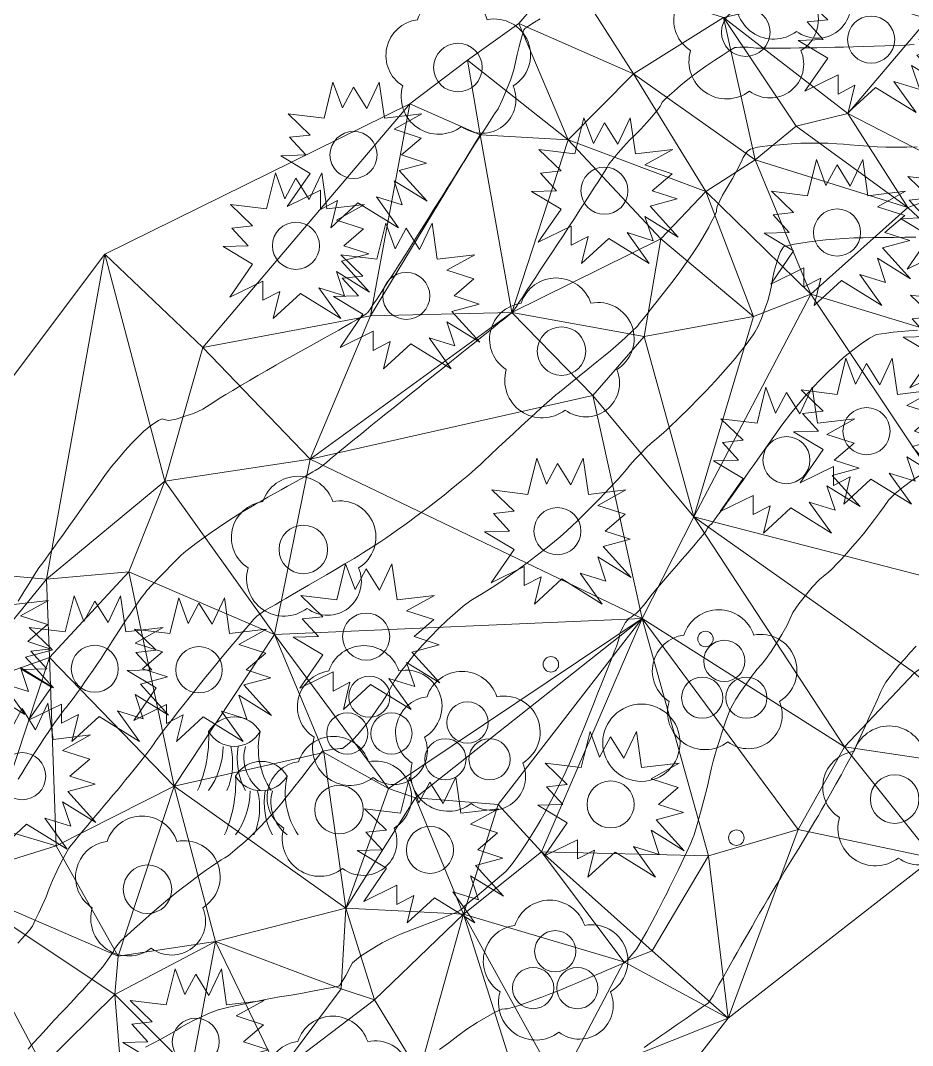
# Model space of a CAD drawing. Header units: metres. Extents: x 33479199 to 33479599, y 5709119 to 5709389.
# Drawn here: x 33479464.53 to 33479500.88, y 5709200.44 to 5709242.21 of the extents above; entities that cross this region are included whole.
import ezdxf

# ---------------------------------------------------------------- set-up
doc = ezdxf.new("R2010")
doc.units = ezdxf.units.M
doc.linetypes.add('58', pattern=[4.5, 3, -1.5])
doc.linetypes.add('59', pattern=[0])
doc.layers.get('0').update_dxf_attribs({"color": 1, "linetype": 'CONTINUOUS'})
for name, color, linetype, lineweight in [('HTW_LINIEN_HOEHENLINIEN', 171, 'CONTINUOUS', 18), ('HTW_PUNKTE_VEGETATION', 7, 'CONTINUOUS', 18), ('Wald', 255, 'CONTINUOUS', 0)]:
    doc.layers.add(name, color=color, linetype=linetype, lineweight=lineweight)
doc.layers.get('0').off()

# ---------------------------------------------------------------- blocks, each defined once
blk = doc.blocks.new('Laubbaum')
at = {"color": 0, "lineweight": -2}
blk.add_circle((0, 0), 0.165, dxfattribs=at)
for centre, radius, start, end in [((-0.0375, 0.246938), 0.25, 18.1948723, 161.8051277), ((-0.243912, 0.08198), 0.245, 97.2899464, 237.6524382), ((0.248581, 0.084865), 0.245, 301.0640108, 101.4370002), ((-0.130685, -0.198041), 0.255, 163.3552369, 307.6277171), ((0.164141, -0.216861), 0.23, 232.773955, 23.5404981)]:
    blk.add_arc(centre, radius, start, end, dxfattribs=at)
blk = doc.blocks.new('Nadelbaum')
at = {"color": 0, "lineweight": -2}
for p, q in [((-0.14, 0.495), (-0.2, 0.25)), ((-0.075, 0.32), (-0.14, 0.495)), ((0.175, 0.495), (0.09, 0.315)), ((0.21, 0.25), (0.175, 0.495)), ((0, 0.46), (-0.075, 0.32)), ((0.09, 0.315), (0, 0.46)), ((-0.2, 0.25), (-0.445, 0.28)), ((-0.445, 0.28), (-0.295, 0.135)), ((0.465, 0.28), (0.21, 0.25)), ((0.275, 0.175), (0.465, 0.28)), ((0.46, 0.115), (0.275, 0.175)), ((-0.295, 0.135), (-0.435, 0.12)), ((-0.435, 0.12), (-0.325, 0)), ((0.325, 0), (0.46, 0.115)), ((-0.325, 0), (-0.495, -0.005)), ((0.495, -0.055), (0.325, 0)), ((-0.495, -0.005), (-0.295, -0.125)), ((0.31, -0.105), (0.495, -0.055)), ((-0.295, -0.125), (-0.45, -0.35)), ((0.5, -0.315), (0.31, -0.105)), ((0.33, -0.34), (0.275, -0.175)), ((0.275, -0.175), (0.5, -0.315)), ((-0.45, -0.35), (-0.225, -0.24)), ((-0.225, -0.24), (-0.225, -0.37)), ((-0.225, -0.37), (-0.11, -0.31)), ((-0.11, -0.31), (-0.155, -0.495)), ((-0.155, -0.495), (0.03, -0.325)), ((0.03, -0.325), (0.305, -0.495)), ((0.305, -0.495), (0.155, -0.285)), ((0.155, -0.285), (0.33, -0.34))]:
    blk.add_line(p, q, dxfattribs=at)
blk.add_circle((0, 0), 0.16, dxfattribs=at)
blk = doc.blocks.new('Baumstumpf')
at = {"color": 0, "lineweight": -2}
for centre, radius, start, end in [((0, 0.09375), 0.40625, 30.5102374, 149.4897626), ((-2.158333, 0.225), 1.809888, 336.3857282, 2.3749613), ((0, 0.50625), 0.40625, 210.5102374, 329.4897626), ((1.358333, 0.075), 1.033131, 167.42106, 213.8182506), ((-1.225, 0.125), 1.07529, 324.4623196, 358.6677827), ((-0.975, -0.125), 0.951971, 336.8014067, 13.6713099), ((1, -0.05), 0.961769, 171.0273694, 207.8972751), ((0.7, -0.05), 0.570087, 164.7448671, 232.1250306)]:
    blk.add_arc(centre, radius, start, end, dxfattribs=at)
blk = doc.blocks.new('Laubbaum_mehrstaemmig')
at = {"color": 0, "lineweight": -2}
for centre in [(0, 0.15), (-0.15, -0.1), (0.15, -0.1)]:
    blk.add_circle(centre, 0.14, dxfattribs=at)
for centre, radius, start, end in [((-0.0375, 0.246938), 0.25, 18.1948723, 161.8051277), ((-0.243912, 0.08198), 0.245, 97.2899464, 237.6524382), ((0.248581, 0.084865), 0.245, 301.0640108, 101.4370002), ((-0.130685, -0.198041), 0.255, 163.3552369, 307.6277171), ((0.164141, -0.216861), 0.23, 232.773955, 23.5404981)]:
    blk.add_arc(centre, radius, start, end, dxfattribs=at)
blk = doc.blocks.new('Einzelgebuesch', base_point=(-0.05, -0.025))
at = {"color": 0, "lineweight": -2}
for centre, radius in [((0.24, 0.445), 0.035), ((-0.46, 0.33), 0.035), ((-0.05, -0.025), 0.175), ((0.38, -0.455), 0.035)]:
    blk.add_circle(centre, radius, dxfattribs=at)

msp = doc.modelspace()

# ---------------------------------------------------------------- linework, layer by layer
at = {"layer": 'HTW_LINIEN_HOEHENLINIEN', "color": 1, "linetype": '58', "lineweight": 18}
for points in [[(33479464.437109, 5709218.54806, 157), (33479464.666109, 5709218.93406, 157), (33479464.877109, 5709219.27406, 157), (33479465.087109, 5709219.61306, 157), (33479465.279109, 5709219.90706, 157), (33479465.383069, 5709220.042849, 157), (33479465.434109, 5709220.10906, 157), (33479465.546109, 5709220.26306, 157), (33479465.701109, 5709220.47806, 157), (33479465.856109, 5709220.69406, 157), (33479466.054109, 5709220.97106, 157), (33479466.276109, 5709221.28206, 157), (33479466.497109, 5709221.59306, 157), (33479466.742109, 5709221.93906, 157), (33479466.993109, 5709222.29406, 157), (33479467.244109, 5709222.64906, 157), (33479467.500109, 5709223.01306, 157), (33479467.743974, 5709223.360546, 157), (33479467.986109, 5709223.70706, 157), (33479468.251109, 5709224.04906, 157), (33479468.517109, 5709224.36506, 157), (33479468.784109, 5709224.68106, 157), (33479469.051109, 5709224.97106, 157), (33479469.299109, 5709225.21506, 157), (33479469.546109, 5709225.45906, 157), (33479469.774109, 5709225.65706, 157), (33479469.962109, 5709225.78806, 157), (33479470.149109, 5709225.91906, 157), (33479470.296109, 5709225.98306, 157), (33479470.38211, 5709225.960128, 157), (33479470.555109, 5709225.91506, 157), (33479470.875109, 5709225.96906, 157), (33479471.226109, 5709226.08306, 157), (33479471.576109, 5709226.19606, 157), (33479471.957109, 5709226.37006, 157), (33479472.25296, 5709226.566784, 157), (33479472.400109, 5709226.66406, 157), (33479472.626109, 5709226.80606, 157), (33479472.902109, 5709226.97406, 157), (33479473.179109, 5709227.14206, 157), (33479473.506109, 5709227.33606, 157), (33479473.854109, 5709227.54006, 157), (33479474.201109, 5709227.74406, 157), (33479474.569109, 5709227.95706, 157), (33479474.930109, 5709228.16206, 157), (33479475.290109, 5709228.36706, 157), (33479475.642109, 5709228.56506, 157), (33479475.957738, 5709228.738268, 157), (33479476.272109, 5709228.91106, 157), (33479476.593109, 5709229.09006, 157), (33479476.899109, 5709229.26206, 157), (33479477.205109, 5709229.43406, 157), (33479477.495109, 5709229.59906, 157), (33479477.749109, 5709229.74506, 157), (33479478.003109, 5709229.89106, 157), (33479478.220109, 5709230.01806, 157), (33479478.379109, 5709230.11406, 157), (33479478.537109, 5709230.21006, 157), (33479478.638109, 5709230.27406, 157), (33479478.660855, 5709230.295224, 157), (33479478.682109, 5709230.31606, 157), (33479478.774109, 5709230.44806, 157), (33479478.916109, 5709230.66206, 157), (33479479.059109, 5709230.87606, 157), (33479479.252109, 5709231.17206, 157), (33479479.477109, 5709231.52106, 157), (33479479.702109, 5709231.86906, 157), (33479479.958109, 5709232.27006, 157), (33479480.228109, 5709232.69506, 157), (33479480.497109, 5709233.11906, 157), (33479480.779109, 5709233.56706, 157), (33479481.056409, 5709234.010684, 157), (33479481.195109, 5709234.23206, 157), (33479481.338109, 5709234.46006, 157), (33479481.483109, 5709234.69106, 157), (33479481.628109, 5709234.92106, 157), (33479481.774109, 5709235.15406, 157), (33479481.919109, 5709235.38506, 157), (33479482.065109, 5709235.61606, 157), (33479482.210109, 5709235.84506, 157), (33479482.351109, 5709236.06806, 157), (33479482.492109, 5709236.29106, 157), (33479482.630109, 5709236.50806, 157), (33479482.761109, 5709236.71406, 157), (33479483.023109, 5709237.12606, 157), (33479483.260109, 5709237.49606, 157), (33479483.449109, 5709237.79006, 157), (33479483.638109, 5709238.08306, 157), (33479483.779109, 5709238.30006, 157), (33479483.851475, 5709238.406081, 157), (33479483.996109, 5709238.61906, 157), (33479484.175109, 5709238.98906, 157), (33479484.334109, 5709239.38406, 157), (33479484.493109, 5709239.77906, 157), (33479484.633109, 5709240.20006, 157), (33479484.701191, 5709240.514222, 157), (33479484.769109, 5709240.82906, 157), (33479484.848109, 5709241.15506, 157), (33479484.916109, 5709241.40806, 157), (33479484.984109, 5709241.66006, 157), (33479485.040109, 5709241.83906, 157), (33479485.063719, 5709241.861515, 157), (33479485.086109, 5709241.88406, 157), (33479485.251109, 5709241.99306, 157), (33479485.480109, 5709242.13906, 157), (33479485.709109, 5709242.28506, 157)], [(33479464.436937, 5709211.301935, 156), (33479464.577937, 5709211.530935, 156), (33479464.714725, 5709211.754681, 156), (33479464.849937, 5709211.975935, 156), (33479465.004937, 5709212.219935, 156), (33479465.164937, 5709212.466935, 156), (33479465.325937, 5709212.713935, 156), (33479465.491937, 5709212.963935, 156), (33479465.649937, 5709213.196935, 156), (33479465.807937, 5709213.429935, 156), (33479465.957937, 5709213.645935, 156), (33479466.086937, 5709213.824935, 156), (33479466.215937, 5709214.003935, 156), (33479466.323937, 5709214.146935, 156), (33479466.398289, 5709214.234893, 156), (33479466.471937, 5709214.321935, 156), (33479466.580937, 5709214.463935, 156), (33479466.710937, 5709214.640935, 156), (33479466.841937, 5709214.818935, 156), (33479466.993937, 5709215.031935, 156), (33479467.154937, 5709215.260935, 156), (33479467.315937, 5709215.489935, 156), (33479467.484937, 5709215.735935, 156), (33479467.647937, 5709215.978935, 156), (33479467.810937, 5709216.220935, 156), (33479467.968937, 5709216.459935, 156), (33479468.108948, 5709216.678023, 156), (33479468.248937, 5709216.895935, 156), (33479468.399937, 5709217.127935, 156), (33479468.550937, 5709217.355935, 156), (33479468.701937, 5709217.584935, 156), (33479468.852937, 5709217.810935, 156), (33479468.991937, 5709218.016935, 156), (33479469.268937, 5709218.426935, 156), (33479469.498937, 5709218.755935, 156), (33479469.590553, 5709218.867246, 156), (33479469.680937, 5709218.978935, 156), (33479469.896937, 5709219.213935, 156), (33479470.151937, 5709219.481935, 156), (33479470.406937, 5709219.749935, 156), (33479470.700937, 5709220.051935, 156), (33479470.950564, 5709220.298523, 156), (33479471.073937, 5709220.420935, 156), (33479471.264937, 5709220.581935, 156), (33479471.497937, 5709220.762935, 156), (33479471.730937, 5709220.943935, 156), (33479472.005937, 5709221.144935, 156), (33479472.298937, 5709221.349935, 156), (33479472.591937, 5709221.553935, 156), (33479472.901937, 5709221.761935, 156), (33479473.205937, 5709221.955935, 156), (33479473.508937, 5709222.148935, 156), (33479473.804937, 5709222.328935, 156), (33479474.070357, 5709222.477947, 156), (33479474.334937, 5709222.626935, 156), (33479474.610937, 5709222.782935, 156), (33479474.877937, 5709222.933935, 156), (33479475.145937, 5709223.084935, 156), (33479475.404937, 5709223.230935, 156), (33479475.635937, 5709223.361935, 156), (33479476.096937, 5709223.622935, 156), (33479476.446937, 5709223.821935, 156), (33479476.532284, 5709223.871846, 156), (33479476.700937, 5709223.970935, 156), (33479477.000937, 5709224.195935, 156), (33479477.132818, 5709224.321354, 156), (33479477.164937, 5709224.351935, 156), (33479477.309937, 5709224.472935, 156), (33479477.536937, 5709224.658935, 156), (33479477.763937, 5709224.844935, 156), (33479478.072937, 5709225.096935, 156), (33479478.433937, 5709225.389935, 156), (33479478.613937, 5709225.535935, 156), (33479478.806937, 5709225.692935, 156), (33479479.009937, 5709225.856935, 156), (33479479.212937, 5709226.020935, 156), (33479479.424937, 5709226.191935, 156), (33479479.642937, 5709226.366935, 156), (33479479.860937, 5709226.541935, 156), (33479480.083937, 5709226.720935, 156), (33479480.307937, 5709226.901935, 156), (33479480.531937, 5709227.081935, 156), (33479480.757937, 5709227.262935, 156), (33479480.982004, 5709227.442071, 156), (33479481.205937, 5709227.621935, 156), (33479481.430937, 5709227.801935, 156), (33479481.651937, 5709227.978935, 156), (33479481.872937, 5709228.154935, 156), (33479482.089937, 5709228.328935, 156), (33479482.299937, 5709228.496935, 156), (33479482.509937, 5709228.664935, 156), (33479482.712937, 5709228.827935, 156), (33479482.905937, 5709228.981935, 156), (33479483.098937, 5709229.136935, 156), (33479483.281937, 5709229.283935, 156), (33479483.450937, 5709229.418935, 156), (33479483.787937, 5709229.688935, 156), (33479484.068937, 5709229.913935, 156), (33479484.265937, 5709230.071935, 156), (33479484.462937, 5709230.229935, 156), (33479484.575937, 5709230.319935, 156), (33479484.576727, 5709230.321918, 156), (33479484.576937, 5709230.321935, 156), (33479484.634937, 5709230.409935, 156), (33479484.735937, 5709230.561935, 156), (33479484.836937, 5709230.714935, 156), (33479484.980937, 5709230.931935, 156), (33479485.152937, 5709231.191935, 156), (33479485.324937, 5709231.451935, 156), (33479485.525937, 5709231.754935, 156), (33479485.740937, 5709232.079935, 156), (33479485.954937, 5709232.403935, 156), (33479486.182937, 5709232.749935, 156), (33479486.411136, 5709233.095778, 156), (33479486.638937, 5709233.440935, 156), (33479486.873937, 5709233.798935, 156), (33479487.099937, 5709234.144935, 156), (33479487.326937, 5709234.490935, 156), (33479487.543937, 5709234.824935, 156), (33479487.735937, 5709235.121935, 156), (33479487.927937, 5709235.418935, 156), (33479488.094937, 5709235.678935, 156), (33479488.219937, 5709235.876935, 156), (33479488.344937, 5709236.073935, 156), (33479488.428937, 5709236.209935, 156), (33479488.456288, 5709236.260756, 156), (33479488.510937, 5709236.359935, 156), (33479488.678937, 5709236.572935, 156), (33479488.889937, 5709236.816935, 156), (33479489.099937, 5709237.059935, 156), (33479489.353937, 5709237.334935, 156), (33479489.581264, 5709237.559684, 156), (33479489.807937, 5709237.783935, 156), (33479490.053937, 5709238.050935, 156), (33479490.252937, 5709238.282935, 156), (33479490.451937, 5709238.514935, 156), (33479490.603937, 5709238.710935, 156), (33479490.642846, 5709238.795923, 156), (33479490.680937, 5709238.879935, 156), (33479490.885937, 5709239.086935, 156), (33479491.163937, 5709239.333935, 156), (33479491.441937, 5709239.579935, 156), (33479491.792937, 5709239.865935, 156), (33479492.124738, 5709240.110778, 156), (33479492.455937, 5709240.354935, 156), (33479492.820937, 5709240.602935, 156), (33479493.118937, 5709240.791935, 156), (33479493.415937, 5709240.980935, 156), (33479493.645937, 5709241.110935, 156), (33479493.711364, 5709241.118029, 156), (33479493.840937, 5709241.132935, 156), (33479494.186937, 5709241.122935, 156), (33479494.404775, 5709241.099779, 156), (33479494.512937, 5709241.086935, 156), (33479494.981937, 5709241.083935, 156), (33479495.602937, 5709241.088935, 156), (33479495.912937, 5709241.090935, 156), (33479496.261937, 5709241.093935, 156), (33479496.622937, 5709241.098935, 156), (33479496.983937, 5709241.104935, 156), (33479497.356937, 5709241.112935, 156), (33479497.717465, 5709241.122195, 156), (33479498.076937, 5709241.130935, 156), (33479498.482937, 5709241.141935, 156), (33479498.900937, 5709241.154935, 156), (33479499.319937, 5709241.168935, 156), (33479499.750937, 5709241.183935, 156), (33479500.159937, 5709241.198935, 156), (33479500.568937, 5709241.213935, 156), (33479500.955937, 5709241.228935, 156)], [(33479464.834561, 5709200.290101, 154), (33479465.033561, 5709200.521101, 154), (33479465.300561, 5709200.818101, 154), (33479465.567561, 5709201.115101, 154), (33479465.902561, 5709201.477101, 154), (33479466.217847, 5709201.806746, 154), (33479466.374561, 5709201.971101, 154), (33479466.544561, 5709202.152101, 154), (33479466.713561, 5709202.335101, 154), (33479466.883561, 5709202.519101, 154), (33479467.053561, 5709202.705101, 154), (33479467.209561, 5709202.879101, 154), (33479467.520561, 5709203.226101, 154), (33479467.777561, 5709203.523101, 154), (33479467.877417, 5709203.657024, 154), (33479468.076561, 5709203.923101, 154), (33479468.294561, 5709204.234101, 154), (33479468.313239, 5709204.279755, 154), (33479468.330561, 5709204.324101, 154), (33479468.456561, 5709204.504101, 154), (33479468.563629, 5709204.638179, 154), (33479468.617561, 5709204.705101, 154), (33479468.856561, 5709204.930101, 154), (33479469.174561, 5709205.217101, 154), (33479469.492561, 5709205.504101, 154), (33479469.889561, 5709205.853101, 154), (33479470.259763, 5709206.169813, 154), (33479470.444561, 5709206.327101, 154), (33479470.664561, 5709206.505101, 154), (33479470.898561, 5709206.689101, 154), (33479471.133561, 5709206.874101, 154), (33479471.382561, 5709207.065101, 154), (33479471.625561, 5709207.246101, 154), (33479471.868561, 5709207.427101, 154), (33479472.105561, 5709207.598101, 154), (33479472.316561, 5709207.745101, 154), (33479472.526561, 5709207.891101, 154), (33479472.711561, 5709208.013101, 154), (33479472.850284, 5709208.096193, 154), (33479472.987561, 5709208.179101, 154), (33479473.169561, 5709208.318101, 154), (33479473.376561, 5709208.494101, 154), (33479473.583561, 5709208.670101, 154), (33479473.814561, 5709208.884101, 154), (33479474.050561, 5709209.115101, 154), (33479474.285561, 5709209.346101, 154), (33479474.525561, 5709209.594101, 154), (33479474.750561, 5709209.841101, 154), (33479474.975561, 5709210.088101, 154), (33479475.184561, 5709210.333101, 154), (33479475.360352, 5709210.558387, 154), (33479475.534561, 5709210.783101, 154), (33479475.711561, 5709211.009101, 154), (33479475.878561, 5709211.223101, 154), (33479476.045561, 5709211.437101, 154), (33479476.203561, 5709211.639101, 154), (33479476.339561, 5709211.813101, 154), (33479476.611561, 5709212.161101, 154), (33479476.799561, 5709212.399101, 154), (33479476.811857, 5709212.412742, 154), (33479476.836561, 5709212.440101, 154), (33479477.211561, 5709212.504101, 154), (33479477.561573, 5709212.542617, 154), (33479477.648561, 5709212.551101, 154), (33479477.778561, 5709212.636101, 154), (33479477.934561, 5709212.777101, 154), (33479478.091561, 5709212.919101, 154), (33479478.274561, 5709213.117101, 154), (33479478.468561, 5709213.351101, 154), (33479478.661561, 5709213.585101, 154), (33479478.865561, 5709213.856101, 154), (33479479.063561, 5709214.144101, 154), (33479479.261561, 5709214.431101, 154), (33479479.453561, 5709214.736101, 154), (33479479.623626, 5709215.038805, 154), (33479479.793561, 5709215.341101, 154), (33479480.031561, 5709215.683101, 154), (33479480.309561, 5709216.037101, 154), (33479480.588561, 5709216.391101, 154), (33479480.907561, 5709216.756101, 154), (33479481.239561, 5709217.103101, 154), (33479481.570561, 5709217.450101, 154), (33479481.914561, 5709217.779101, 154), (33479482.243561, 5709218.062101, 154), (33479482.572561, 5709218.344101, 154), (33479482.886561, 5709218.579101, 154), (33479483.157999, 5709218.738877, 154), (33479483.428561, 5709218.898101, 154), (33479483.752561, 5709219.108101, 154), (33479484.098561, 5709219.345101, 154), (33479484.445561, 5709219.583101, 154), (33479484.814561, 5709219.848101, 154), (33479485.175561, 5709220.118101, 154), (33479485.536561, 5709220.388101, 154), (33479485.889561, 5709220.663101, 154), (33479486.204561, 5709220.921101, 154), (33479486.518561, 5709221.178101, 154), (33479486.795561, 5709221.417101, 154), (33479487.005166, 5709221.617653, 154), (33479487.213561, 5709221.817101, 154), (33479487.440561, 5709222.039101, 154), (33479487.666561, 5709222.265101, 154), (33479487.893561, 5709222.491101, 154), (33479488.119561, 5709222.722101, 154), (33479488.328561, 5709222.938101, 154), (33479488.536561, 5709223.154101, 154), (33479488.727561, 5709223.356101, 154), (33479488.883561, 5709223.526101, 154), (33479489.038561, 5709223.696101, 154), (33479489.159561, 5709223.834101, 154), (33479489.22762, 5709223.922904, 154), (33479489.364561, 5709224.099101, 154), (33479489.576561, 5709224.335101, 154), (33479489.792561, 5709224.557101, 154), (33479490.008561, 5709224.779101, 154), (33479490.228561, 5709224.986101, 154), (33479490.379583, 5709225.105309, 154), (33479490.454561, 5709225.164101, 154), (33479490.576561, 5709225.272101, 154), (33479490.728561, 5709225.412101, 154), (33479490.880561, 5709225.552101, 154), (33479491.063561, 5709225.725101, 154), (33479491.259561, 5709225.914101, 154), (33479491.455561, 5709226.103101, 154), (33479491.665561, 5709226.309101, 154), (33479491.873561, 5709226.516101, 154), (33479492.080561, 5709226.722101, 154), (33479492.284561, 5709226.929101, 154), (33479492.470809, 5709227.121151, 154), (33479492.656561, 5709227.313101, 154), (33479492.857561, 5709227.532101, 154), (33479493.058561, 5709227.759101, 154), (33479493.260561, 5709227.986101, 154), (33479493.462561, 5709228.221101, 154), (33479493.649561, 5709228.446101, 154), (33479493.835561, 5709228.670101, 154), (33479494.006561, 5709228.884101, 154), (33479494.146561, 5709229.068101, 154), (33479494.285561, 5709229.252101, 154), (33479494.394561, 5709229.406101, 154), (33479494.456729, 5709229.512947, 154), (33479494.581561, 5709229.726101, 154), (33479494.728561, 5709230.071101, 154), (33479494.854561, 5709230.428101, 154), (33479494.980561, 5709230.784101, 154), (33479495.086561, 5709231.153101, 154), (33479495.130307, 5709231.415541, 154), (33479495.173561, 5709231.678101, 154), (33479495.248561, 5709231.993101, 154), (33479495.328561, 5709232.268101, 154), (33479495.408561, 5709232.543101, 154), (33479495.493561, 5709232.778101, 154), (33479495.55669, 5709232.882545, 154), (33479495.619561, 5709232.987101, 154), (33479496.066561, 5709233.099101, 154), (33479496.689561, 5709233.188101, 154), (33479497.000561, 5709233.232101, 154), (33479497.355561, 5709233.271101, 154), (33479497.728561, 5709233.300101, 154), (33479498.101561, 5709233.330101, 154), (33479498.492561, 5709233.350101, 154), (33479498.876763, 5709233.357672, 154), (33479499.259561, 5709233.364101, 154), (33479499.689561, 5709233.371101, 154), (33479500.130561, 5709233.376101, 154), (33479500.572561, 5709233.382101, 154), (33479501.024561, 5709233.387101, 154)], [(33479469.618547, 5709200.373284, 153), (33479469.931547, 5709200.533284, 153), (33479470.244547, 5709200.703284, 153), (33479470.556547, 5709200.873284, 153), (33479470.868547, 5709201.053284, 153), (33479471.077788, 5709201.186658, 153), (33479471.286547, 5709201.319284, 153), (33479471.606547, 5709201.482284, 153), (33479471.929547, 5709201.626284, 153), (33479472.251547, 5709201.769284, 153), (33479472.577547, 5709201.893284, 153), (33479472.799858, 5709201.950914, 153), (33479473.021547, 5709202.008284, 153), (33479473.476547, 5709202.106284, 153), (33479473.993547, 5709202.210284, 153), (33479474.509547, 5709202.313284, 153), (33479475.086547, 5709202.421284, 153), (33479475.553544, 5709202.500641, 153), (33479476.019547, 5709202.580284, 153), (33479476.498547, 5709202.668284, 153), (33479476.866547, 5709202.740284, 153), (33479477.233547, 5709202.811284, 153), (33479477.489547, 5709202.866284, 153), (33479477.513477, 5709202.881893, 153), (33479477.559547, 5709202.912284, 153), (33479477.784547, 5709203.293284, 153), (33479477.963672, 5709203.642878, 153), (33479478.052547, 5709203.817284, 153), (33479478.384547, 5709204.084284, 153), (33479478.815547, 5709204.353284, 153), (33479479.030547, 5709204.487284, 153), (33479479.270547, 5709204.622284, 153), (33479479.517547, 5709204.747284, 153), (33479479.764547, 5709204.872284, 153), (33479480.018547, 5709204.986284, 153), (33479480.261878, 5709205.078735, 153), (33479480.746547, 5709205.263284, 153), (33479481.250547, 5709205.458284, 153), (33479481.643547, 5709205.612284, 153), (33479482.035547, 5709205.766284, 153), (33479482.315547, 5709205.879284, 153), (33479482.352702, 5709205.900491, 153), (33479482.427547, 5709205.942284, 153), (33479482.552547, 5709206.037284, 153), (33479482.604485, 5709206.091685, 153), (33479482.629547, 5709206.118284, 153), (33479482.833547, 5709206.293284, 153), (33479483.119547, 5709206.536284, 153), (33479483.405547, 5709206.778284, 153), (33479483.773547, 5709207.088284, 153), (33479484.128995, 5709207.385919, 153), (33479484.306547, 5709207.533284, 153), (33479484.532547, 5709207.802284, 153), (33479484.784547, 5709208.152284, 153), (33479484.910547, 5709208.327284, 153), (33479485.043547, 5709208.523284, 153), (33479485.179547, 5709208.734284, 153), (33479485.314547, 5709208.945284, 153), (33479485.453547, 5709209.171284, 153), (33479485.593547, 5709209.407284, 153), (33479485.733547, 5709209.644284, 153), (33479485.873547, 5709209.891284, 153), (33479486.011547, 5709210.143284, 153), (33479486.148547, 5709210.395284, 153), (33479486.283547, 5709210.653284, 153), (33479486.412547, 5709210.911284, 153), (33479486.542547, 5709211.169284, 153), (33479486.666547, 5709211.428284, 153), (33479486.782547, 5709211.682284, 153), (33479486.899547, 5709211.937284, 153), (33479487.008547, 5709212.188284, 153), (33479487.106524, 5709212.429434, 153), (33479487.299547, 5709212.911284, 153), (33479487.498547, 5709213.406284, 153), (33479487.689547, 5709213.881284, 153), (33479487.880547, 5709214.356284, 153), (33479488.062547, 5709214.811284, 153), (33479488.223547, 5709215.213284, 153), (33479488.383547, 5709215.614284, 153), (33479488.522547, 5709215.962284, 153), (33479488.625547, 5709216.222284, 153), (33479488.728547, 5709216.482284, 153), (33479488.795547, 5709216.655284, 153), (33479488.81489, 5709216.707884, 153), (33479488.891547, 5709216.918284, 153), (33479488.955547, 5709217.149284, 153), (33479488.944157, 5709217.168463, 153), (33479488.931547, 5709217.187284, 153), (33479489.005547, 5709217.358284, 153), (33479489.091572, 5709217.51164, 153), (33479489.176547, 5709217.663284, 153), (33479489.336547, 5709217.859284, 153), (33479489.411424, 5709217.90381, 153), (33479489.485547, 5709217.947284, 153), (33479489.616547, 5709218.045284, 153), (33479489.674163, 5709218.100414, 153), (33479489.730547, 5709218.154284, 153), (33479489.981547, 5709218.458284, 153), (33479490.175166, 5709218.707858, 153), (33479490.271547, 5709218.832284, 153), (33479490.484547, 5709219.088284, 153), (33479490.731547, 5709219.379284, 153), (33479490.978547, 5709219.669284, 153), (33479491.259547, 5709219.994284, 153), (33479491.491902, 5709220.257039, 153), (33479491.724547, 5709220.519284, 153), (33479491.964547, 5709220.800284, 153), (33479492.150547, 5709221.023284, 153), (33479492.336547, 5709221.246284, 153), (33479492.468547, 5709221.412284, 153), (33479492.484351, 5709221.447169, 153), (33479492.514547, 5709221.516284, 153), (33479492.608547, 5709221.634284, 153), (33479492.672031, 5709221.682368, 153), (33479492.687547, 5709221.694284, 153), (33479492.784547, 5709221.822284, 153), (33479492.940547, 5709222.036284, 153), (33479493.097547, 5709222.250284, 153), (33479493.314547, 5709222.551284, 153), (33479493.569547, 5709222.908284, 153), (33479493.696547, 5709223.086284, 153), (33479493.833547, 5709223.279284, 153), (33479493.977547, 5709223.482284, 153), (33479494.121547, 5709223.685284, 153), (33479494.272547, 5709223.899284, 153), (33479494.428547, 5709224.119284, 153), (33479494.583547, 5709224.339284, 153), (33479494.743547, 5709224.566284, 153), (33479494.904547, 5709224.796284, 153), (33479495.065547, 5709225.025284, 153), (33479495.228547, 5709225.257284, 153), (33479495.39056, 5709225.4899, 153), (33479495.552547, 5709225.721284, 153), (33479495.727547, 5709225.955284, 153), (33479495.911547, 5709226.187284, 153), (33479496.094547, 5709226.419284, 153), (33479496.286547, 5709226.648284, 153), (33479496.482547, 5709226.872284, 153), (33479496.678547, 5709227.096284, 153), (33479496.879547, 5709227.315284, 153), (33479497.081547, 5709227.524284, 153), (33479497.283547, 5709227.733284, 153), (33479497.485547, 5709227.932284, 153), (33479497.684547, 5709228.118284, 153), (33479497.882547, 5709228.303284, 153), (33479498.076547, 5709228.475284, 153), (33479498.262547, 5709228.629284, 153), (33479498.449547, 5709228.784284, 153), (33479498.628547, 5709228.921284, 153), (33479498.795547, 5709229.037284, 153), (33479499.128547, 5709229.268284, 153), (33479499.413547, 5709229.414284, 153), (33479499.617571, 5709229.444766, 153), (33479499.821547, 5709229.474284, 153), (33479500.097547, 5709229.506284, 153), (33479500.414547, 5709229.537284, 153), (33479500.731547, 5709229.568284, 153), (33479501.089547, 5709229.599284, 153)], [(33479481.603257, 5709200.27916, 152), (33479481.986257, 5709200.55916, 152), (33479482.351107, 5709200.832458, 152), (33479482.715257, 5709201.10516, 152), (33479483.136257, 5709201.37916, 152), (33479483.494257, 5709201.58616, 152), (33479483.852257, 5709201.79216, 152), (33479484.147257, 5709201.93116, 152), (33479484.260695, 5709201.934821, 152), (33479484.373257, 5709201.93716, 152), (33479484.759257, 5709202.05416, 152), (33479485.252257, 5709202.22816, 152), (33479485.498257, 5709202.31416, 152), (33479485.771257, 5709202.41516, 152), (33479486.051257, 5709202.52216, 152), (33479486.331257, 5709202.63016, 152), (33479486.618257, 5709202.74516, 152), (33479486.891005, 5709202.859377, 152), (33479487.162257, 5709202.97316, 152), (33479487.436257, 5709203.08816, 152), (33479487.693257, 5709203.19616, 152), (33479487.951257, 5709203.30516, 152), (33479488.193257, 5709203.40716, 152), (33479488.402257, 5709203.49616, 152), (33479488.818257, 5709203.67316, 152), (33479489.101257, 5709203.79416, 152), (33479489.112078, 5709203.801645, 152), (33479489.132257, 5709203.81616, 152), (33479489.178257, 5709203.84916, 152), (33479489.202942, 5709203.868643, 152), (33479489.226257, 5709203.88716, 152), (33479489.405257, 5709204.09416, 152), (33479489.559368, 5709204.282089, 152), (33479489.636257, 5709204.37516, 152), (33479489.824257, 5709204.69016, 152), (33479490.048257, 5709205.09216, 152), (33479490.271257, 5709205.49416, 152), (33479490.531257, 5709205.98316, 152), (33479490.752752, 5709206.424958, 152), (33479490.863257, 5709206.64516, 152), (33479490.982257, 5709206.88716, 152), (33479491.101257, 5709207.13116, 152), (33479491.220257, 5709207.37516, 152), (33479491.339257, 5709207.62116, 152), (33479491.448257, 5709207.85016, 152), (33479491.665257, 5709208.30716, 152), (33479491.844257, 5709208.69516, 152), (33479491.913244, 5709208.863764, 152), (33479491.981257, 5709209.03116, 152), (33479492.107257, 5709209.44616, 152), (33479492.243257, 5709209.94316, 152), (33479492.379257, 5709210.44016, 152), (33479492.526257, 5709211.01816, 152), (33479492.638959, 5709211.512376, 152), (33479492.694257, 5709211.75916, 152), (33479492.765257, 5709212.03316, 152), (33479492.844257, 5709212.31116, 152), (33479492.923257, 5709212.59016, 152), (33479493.010257, 5709212.87316, 152), (33479493.097257, 5709213.13916, 152), (33479493.270257, 5709213.67016, 152), (33479493.445257, 5709214.13116, 152), (33479493.563785, 5709214.344831, 152), (33479493.682257, 5709214.55816, 152), (33479493.886257, 5709214.86916, 152), (33479494.104257, 5709215.17516, 152), (33479494.321257, 5709215.48116, 152), (33479494.551257, 5709215.78116, 152), (33479494.723021, 5709215.974278, 152), (33479494.894257, 5709216.16816, 152), (33479495.125257, 5709216.49516, 152), (33479495.344257, 5709216.84116, 152), (33479495.562257, 5709217.18616, 152), (33479495.767257, 5709217.54916, 152), (33479495.886826, 5709217.817032, 152), (33479496.006257, 5709218.08416, 152), (33479496.246257, 5709218.44416, 152), (33479496.517257, 5709218.78316, 152), (33479496.787257, 5709219.12116, 152), (33479497.087257, 5709219.43916, 152), (33479497.328217, 5709219.62337, 152), (33479497.447257, 5709219.71516, 152), (33479497.612257, 5709219.87116, 152), (33479497.803257, 5709220.07016, 152), (33479497.995257, 5709220.26916, 152), (33479498.213257, 5709220.51016, 152), (33479498.438257, 5709220.77216, 152), (33479498.663257, 5709221.03316, 152), (33479498.895257, 5709221.31516, 152), (33479499.115257, 5709221.59616, 152), (33479499.335257, 5709221.87616, 152), (33479499.544257, 5709222.15516, 152), (33479499.723448, 5709222.411393, 152), (33479499.902257, 5709222.66716, 152), (33479500.179257, 5709222.93816, 152), (33479500.518257, 5709223.20416, 152), (33479500.858257, 5709223.47016, 152), (33479501.261257, 5709223.73116, 152)], [(33479489.951882, 5709200.361254, 151), (33479490.195882, 5709200.535254, 151), (33479490.439882, 5709200.709254, 151), (33479490.668882, 5709200.870254, 151), (33479490.863797, 5709201.003842, 151), (33479491.251882, 5709201.270254, 151), (33479491.652882, 5709201.546254, 151), (33479491.962882, 5709201.761254, 151), (33479492.271882, 5709201.975254, 151), (33479492.490882, 5709202.128254, 151), (33479492.515951, 5709202.147324, 151), (33479492.564882, 5709202.185254, 151), (33479492.752882, 5709202.482254, 151), (33479492.891297, 5709202.739906, 151), (33479492.924882, 5709202.803254, 151), (33479492.995882, 5709202.931254, 151), (33479493.092882, 5709203.103254, 151), (33479493.189882, 5709203.275254, 151), (33479493.311882, 5709203.491254, 151), (33479493.447882, 5709203.731254, 151), (33479493.583882, 5709203.970254, 151), (33479493.733882, 5709204.233254, 151), (33479493.886882, 5709204.500254, 151), (33479494.039882, 5709204.767254, 151), (33479494.194882, 5709205.038254, 151), (33479494.341323, 5709205.293265, 151), (33479494.487882, 5709205.548254, 151), (33479494.652882, 5709205.831254, 151), (33479494.821882, 5709206.119254, 151), (33479494.991882, 5709206.408254, 151), (33479495.166882, 5709206.702254, 151), (33479495.331882, 5709206.979254, 151), (33479495.496882, 5709207.256254, 151), (33479495.652882, 5709207.515254, 151), (33479495.785882, 5709207.733254, 151), (33479495.917882, 5709207.951254, 151), (33479496.026882, 5709208.128254, 151), (33479496.100479, 5709208.241764, 151), (33479496.246882, 5709208.469254, 151), (33479496.500882, 5709208.890254, 151), (33479496.771882, 5709209.352254, 151), (33479496.906882, 5709209.582254, 151), (33479497.046882, 5709209.822254, 151), (33479497.178882, 5709210.053254, 151), (33479497.311882, 5709210.285254, 151), (33479497.437882, 5709210.507254, 151), (33479497.546271, 5709210.701344, 151), (33479497.760882, 5709211.088254, 151), (33479497.984882, 5709211.494254, 151), (33479498.158882, 5709211.813254, 151), (33479498.331882, 5709212.132254, 151), (33479498.454882, 5709212.363254, 151), (33479498.471503, 5709212.401195, 151), (33479498.503882, 5709212.476254, 151), (33479498.654882, 5709212.805254, 151), (33479498.774218, 5709213.059747, 151), (33479498.833882, 5709213.186254, 151), (33479498.966882, 5709213.477254, 151), (33479499.121882, 5709213.818254, 151), (33479499.275882, 5709214.158254, 151), (33479499.451882, 5709214.549254, 151), (33479499.598096, 5709214.876256, 151), (33479499.670882, 5709215.039254, 151), (33479499.800882, 5709215.246254, 151), (33479499.967882, 5709215.475254, 151), (33479500.134882, 5709215.704254, 151), (33479500.339882, 5709215.955254, 151), (33479500.563882, 5709216.207254, 151), (33479500.787882, 5709216.459254, 151), (33479501.030882, 5709216.712254, 151)]]:
    msp.add_polyline3d(points, dxfattribs=at)
at = {"layer": 'HTW_LINIEN_HOEHENLINIEN', "color": 5, "linetype": '59', "lineweight": 18}
msp.add_polyline3d([(33479464.418132, 5709204.620518, 155), (33479464.589132, 5709204.810518, 155), (33479464.759132, 5709205.000518, 155), (33479464.900132, 5709205.163518, 155), (33479464.955412, 5709205.237296, 155), (33479465.010132, 5709205.309518, 155), (33479465.130132, 5709205.546518, 155), (33479465.270132, 5709205.846518, 155), (33479465.409132, 5709206.146518, 155), (33479465.568132, 5709206.509518, 155), (33479465.699517, 5709206.836946, 155), (33479465.830132, 5709207.163518, 155), (33479466.008132, 5709207.548518, 155), (33479466.176132, 5709207.881518, 155), (33479466.344132, 5709208.213518, 155), (33479466.502132, 5709208.492518, 155), (33479466.595123, 5709208.608513, 155), (33479466.687132, 5709208.723518, 155), (33479466.946132, 5709209.036518, 155), (33479467.265132, 5709209.418518, 155), (33479467.424132, 5709209.608518, 155), (33479467.598132, 5709209.816518, 155), (33479467.774132, 5709210.025518, 155), (33479467.951132, 5709210.235518, 155), (33479468.129132, 5709210.446518, 155), (33479468.295367, 5709210.643726, 155), (33479468.461132, 5709210.839518, 155), (33479468.638132, 5709211.052518, 155), (33479468.812132, 5709211.265518, 155), (33479468.987132, 5709211.479518, 155), (33479469.160132, 5709211.693518, 155), (33479469.317132, 5709211.891518, 155), (33479469.630132, 5709212.286518, 155), (33479469.882132, 5709212.616518, 155), (33479469.968827, 5709212.751063, 155), (33479470.011132, 5709212.817518, 155), (33479470.109132, 5709212.952518, 155), (33479470.246132, 5709213.133518, 155), (33479470.384132, 5709213.315518, 155), (33479470.560132, 5709213.544518, 155), (33479470.759132, 5709213.799518, 155), (33479470.957132, 5709214.053518, 155), (33479471.178132, 5709214.333518, 155), (33479471.404132, 5709214.617518, 155), (33479471.630132, 5709214.901518, 155), (33479471.862132, 5709215.189518, 155), (33479472.083211, 5709215.461309, 155), (33479472.304132, 5709215.732518, 155), (33479472.532132, 5709216.010518, 155), (33479472.750132, 5709216.276518, 155), (33479472.969132, 5709216.542518, 155), (33479473.179132, 5709216.796518, 155), (33479473.365132, 5709217.019518, 155), (33479473.550132, 5709217.242518, 155), (33479473.711132, 5709217.435518, 155), (33479473.832132, 5709217.578518, 155), (33479473.953132, 5709217.721518, 155), (33479474.034132, 5709217.814518, 155), (33479474.060374, 5709217.839801, 155), (33479474.163132, 5709217.941518, 155), (33479474.487132, 5709218.167518, 155), (33479474.707281, 5709218.291718, 155), (33479474.762132, 5709218.322518, 155), (33479474.910132, 5709218.407518, 155), (33479475.124132, 5709218.532518, 155), (33479475.338132, 5709218.657518, 155), (33479475.619132, 5709218.821518, 155), (33479475.940132, 5709219.009518, 155), (33479476.260132, 5709219.197518, 155), (33479476.620132, 5709219.408518, 155), (33479476.993132, 5709219.627518, 155), (33479477.366132, 5709219.846518, 155), (33479477.751132, 5709220.072518, 155), (33479478.124061, 5709220.291983, 155), (33479478.309132, 5709220.401518, 155), (33479478.513132, 5709220.528518, 155), (33479478.730132, 5709220.668518, 155), (33479478.947132, 5709220.807518, 155), (33479479.177132, 5709220.960518, 155), (33479479.414132, 5709221.122518, 155), (33479479.651132, 5709221.285518, 155), (33479479.896132, 5709221.457518, 155), (33479480.144132, 5709221.635518, 155), (33479480.392132, 5709221.813518, 155), (33479480.642132, 5709221.997518, 155), (33479480.890132, 5709222.183518, 155), (33479481.137132, 5709222.368518, 155), (33479481.382132, 5709222.555518, 155), (33479481.619132, 5709222.740518, 155), (33479481.856132, 5709222.925518, 155), (33479482.085132, 5709223.108518, 155), (33479482.302132, 5709223.285518, 155), (33479482.518132, 5709223.462518, 155), (33479482.721132, 5709223.633518, 155), (33479482.906132, 5709223.794518, 155), (33479483.091132, 5709223.954518, 155), (33479483.258132, 5709224.104518, 155), (33479483.401651, 5709224.242331, 155), (33479483.689132, 5709224.516518, 155), (33479484.000132, 5709224.809518, 155), (33479484.310132, 5709225.099518, 155), (33479484.620132, 5709225.389518, 155), (33479484.930132, 5709225.676518, 155), (33479485.215132, 5709225.938518, 155), (33479485.500132, 5709226.200518, 155), (33479485.760132, 5709226.436518, 155), (33479485.973132, 5709226.626518, 155), (33479486.185132, 5709226.815518, 155), (33479486.349132, 5709226.957518, 155), (33479486.441289, 5709227.031094, 155), (33479486.626132, 5709227.178518, 155), (33479486.950132, 5709227.439518, 155), (33479487.297132, 5709227.720518, 155), (33479487.644132, 5709228.000518, 155), (33479488.015132, 5709228.300518, 155), (33479488.293944, 5709228.527254, 155), (33479488.572132, 5709228.753518, 155), (33479488.895132, 5709229.035518, 155), (33479489.170132, 5709229.287518, 155), (33479489.445132, 5709229.539518, 155), (33479489.673132, 5709229.762518, 155), (33479489.761235, 5709229.873503, 155), (33479489.849132, 5709229.983518, 155), (33479490.039132, 5709230.222518, 155), (33479490.258132, 5709230.498518, 155), (33479490.477132, 5709230.774518, 155), (33479490.725132, 5709231.087518, 155), (33479490.928569, 5709231.344896, 155), (33479491.132132, 5709231.602518, 155), (33479491.405132, 5709231.975518, 155), (33479491.662132, 5709232.341518, 155), (33479491.919132, 5709232.707518, 155), (33479492.159132, 5709233.066518, 155), (33479492.298126, 5709233.297474, 155), (33479492.436132, 5709233.527518, 155), (33479492.581132, 5709233.793518, 155), (33479492.694132, 5709234.018518, 155), (33479492.807132, 5709234.242518, 155), (33479492.888132, 5709234.426518, 155), (33479492.899451, 5709234.496053, 155), (33479492.922132, 5709234.633518, 155), (33479493.138132, 5709235.091518, 155), (33479493.331482, 5709235.411791, 155), (33479493.428132, 5709235.571518, 155), (33479493.547132, 5709235.779518, 155), (33479493.652132, 5709235.971518, 155), (33479493.757132, 5709236.162518, 155), (33479493.849132, 5709236.338518, 155), (33479493.893002, 5709236.433959, 155), (33479493.980132, 5709236.624518, 155), (33479494.140132, 5709236.869518, 155), (33479494.212176, 5709236.922568, 155), (33479494.283132, 5709236.974518, 155), (33479494.562132, 5709237.051518, 155), (33479494.76865, 5709237.076212, 155), (33479494.974132, 5709237.099518, 155), (33479495.641132, 5709237.159518, 155), (33479496.101642, 5709237.196632, 155), (33479496.331132, 5709237.214518, 155), (33479496.692132, 5709237.220518, 155), (33479497.060132, 5709237.215518, 155), (33479497.428132, 5709237.209518, 155), (33479497.804132, 5709237.193518, 155), (33479498.066042, 5709237.168125, 155), (33479498.326132, 5709237.142518, 155), (33479498.702132, 5709237.115518, 155), (33479499.070132, 5709237.093518, 155), (33479499.438132, 5709237.070518, 155), (33479499.797132, 5709237.053518, 155), (33479500.026256, 5709237.049025, 155), (33479500.255132, 5709237.044518, 155), (33479500.652132, 5709237.050518, 155), (33479501.076132, 5709237.062518, 155)], dxfattribs=at)
at = {"layer": 'Wald'}
for points in [[(33479484.8379, 5709242.0897, 157.0442), (33479486.7708, 5709244.348, 157.1869), (33479489.5141, 5709240.0427, 156.3924)], [(33479486.7708, 5709244.348, 157.1869), (33479489.5141, 5709240.0427, 156.3924), (33479493.174, 5709242.3359, 156.3074)], [(33479493.174, 5709242.3359, 156.3074), (33479498.24576, 5709238.422824, 155.370875), (33479503.511867, 5709244.629099, 156.780414)], [(33479498.24576, 5709238.422824, 155.370875), (33479503.511867, 5709244.629099, 156.780414), (33479503.649729, 5709235.633779, 154.627647)], [(33479489.5141, 5709240.0427, 156.3924), (33479493.174, 5709242.3359, 156.3074), (33479494.4658, 5709236.5352, 154.8785)], [(33479493.174, 5709242.3359, 156.3074), (33479494.4658, 5709236.5352, 154.8785), (33479496.1407, 5709237.9134, 155.1629)], [(33479493.174, 5709242.3359, 156.3074), (33479496.1407, 5709237.9134, 155.1629), (33479498.24576, 5709238.422824, 155.370875)], [(33479482.741, 5709240.5913, 157.4304), (33479484.8379, 5709242.0897, 157.0442), (33479486.848, 5709237.345, 156.3838)], [(33479484.8379, 5709242.0897, 157.0442), (33479486.848, 5709237.345, 156.3838), (33479489.5141, 5709240.0427, 156.3924)], [(33479480.3916, 5709238.822, 157.6146), (33479482.741, 5709240.5913, 157.4304), (33479483.2672, 5709237.5562, 157.001)], [(33479482.741, 5709240.5913, 157.4304), (33479483.2672, 5709237.5562, 157.001), (33479486.848, 5709237.345, 156.3838)], [(33479486.848, 5709237.345, 156.3838), (33479489.5141, 5709240.0427, 156.3924), (33479492.4657, 5709235.2414, 155.2033)], [(33479489.5141, 5709240.0427, 156.3924), (33479492.4657, 5709235.2414, 155.2033), (33479494.4658, 5709236.5352, 154.8785)], [(33479467.9644, 5709232.6858, 157.8122), (33479471.9582, 5709228.8911, 157.4443), (33479480.3916, 5709238.822, 157.6146)], [(33479471.9582, 5709228.8911, 157.4443), (33479478.7873, 5709230.1827, 156.9792), (33479480.3916, 5709238.822, 157.6146)], [(33479478.7873, 5709230.1827, 156.9792), (33479480.3916, 5709238.822, 157.6146), (33479483.2672, 5709237.5562, 157.001)], [(33479496.1407, 5709237.9134, 155.1629), (33479498.24576, 5709238.422824, 155.370875), (33479500.6908, 5709234.5876, 154.3218)], [(33479498.24576, 5709238.422824, 155.370875), (33479500.6908, 5709234.5876, 154.3218), (33479503.649729, 5709235.633779, 154.627647)], [(33479494.4658, 5709236.5352, 154.8785), (33479496.1407, 5709237.9134, 155.1629), (33479500.6908, 5709234.5876, 154.3218)], [(33479478.7873, 5709230.1827, 156.9792), (33479483.2672, 5709237.5562, 157.001), (33479484.5529, 5709230.3157, 156.0034)], [(33479483.2672, 5709237.5562, 157.001), (33479484.5529, 5709230.3157, 156.0034), (33479486.848, 5709237.345, 156.3838)], [(33479484.5529, 5709230.3157, 156.0034), (33479486.848, 5709237.345, 156.3838), (33479490.6208, 5709233.316, 155.3422)], [(33479486.848, 5709237.345, 156.3838), (33479490.6208, 5709233.316, 155.3422), (33479492.4657, 5709235.2414, 155.2033)], [(33479492.4657, 5709235.2414, 155.2033), (33479494.4658, 5709236.5352, 154.8785), (33479496.7361, 5709231.0655, 153.3933)], [(33479494.4658, 5709236.5352, 154.8785), (33479496.7361, 5709231.0655, 153.3933), (33479500.6908, 5709234.5876, 154.3218)], [(33479500.6908, 5709234.5876, 154.3218), (33479503.649729, 5709235.633779, 154.627647), (33479508.2006, 5709227.5684, 152.3947)], [(33479490.6208, 5709233.316, 155.3422), (33479492.4657, 5709235.2414, 155.2033), (33479494.3996, 5709230.1472, 154.1896)], [(33479492.4657, 5709235.2414, 155.2033), (33479494.3996, 5709230.1472, 154.1896), (33479496.7361, 5709231.0655, 153.3933)], [(33479496.7361, 5709231.0655, 153.3933), (33479500.6908, 5709234.5876, 154.3218), (33479508.2006, 5709227.5684, 152.3947)], [(33479484.5529, 5709230.3157, 156.0034), (33479489.949, 5709229.334, 154.8882), (33479490.6208, 5709233.316, 155.3422)], [(33479489.949, 5709229.334, 154.8882), (33479490.6208, 5709233.316, 155.3422), (33479494.3996, 5709230.1472, 154.1896)], [(33479458.475, 5709220.067, 157.7936), (33479465.5929, 5709219.4488, 156.9239), (33479467.9644, 5709232.6858, 157.8122)], [(33479465.5929, 5709219.4488, 156.9239), (33479467.9644, 5709232.6858, 157.8122), (33479470.4044, 5709223.4377, 156.665)], [(33479467.9644, 5709232.6858, 157.8122), (33479470.4044, 5709223.4377, 156.665), (33479471.9582, 5709228.8911, 157.4443)], [(33479491.975, 5709221.9906, 153.1497), (33479494.3996, 5709230.1472, 154.1896), (33479496.7361, 5709231.0655, 153.3933)], [(33479491.975, 5709221.9906, 153.1497), (33479496.7361, 5709231.0655, 153.3933), (33479505.0711, 5709218.6119, 150.7658)], [(33479496.7361, 5709231.0655, 153.3933), (33479505.0711, 5709218.6119, 150.7658), (33479508.2006, 5709227.5684, 152.3947)], [(33479471.9582, 5709228.8911, 157.4443), (33479476.3279, 5709224.3315, 156.1284), (33479478.7873, 5709230.1827, 156.9792)], [(33479476.3279, 5709224.3315, 156.1284), (33479478.7873, 5709230.1827, 156.9792), (33479484.5529, 5709230.3157, 156.0034)], [(33479476.3279, 5709224.3315, 156.1284), (33479484.5529, 5709230.3157, 156.0034), (33479487.8595, 5709226.9252, 154.7404)], [(33479484.5529, 5709230.3157, 156.0034), (33479487.8595, 5709226.9252, 154.7404), (33479489.949, 5709229.334, 154.8882)], [(33479489.949, 5709229.334, 154.8882), (33479491.975, 5709221.9906, 153.1497), (33479494.3996, 5709230.1472, 154.1896)], [(33479487.8595, 5709226.9252, 154.7404), (33479489.949, 5709229.334, 154.8882), (33479491.975, 5709221.9906, 153.1497)], [(33479470.4044, 5709223.4377, 156.665), (33479471.9582, 5709228.8911, 157.4443), (33479476.3279, 5709224.3315, 156.1284)], [(33479476.3279, 5709224.3315, 156.1284), (33479487.8595, 5709226.9252, 154.7404), (33479489.8698, 5709217.8426, 152.9267)], [(33479487.8595, 5709226.9252, 154.7404), (33479489.8698, 5709217.8426, 152.9267), (33479491.975, 5709221.9906, 153.1497)], [(33479470.4044, 5709223.4377, 156.665), (33479474.8739, 5709217.1966, 154.7384), (33479476.3279, 5709224.3315, 156.1284)], [(33479474.8739, 5709217.1966, 154.7384), (33479476.3279, 5709224.3315, 156.1284), (33479489.8698, 5709217.8426, 152.9267)], [(33479465.5929, 5709219.4488, 156.9239), (33479468.9467, 5709219.747, 156.2583), (33479470.4044, 5709223.4377, 156.665)], [(33479468.9467, 5709219.747, 156.2583), (33479470.4044, 5709223.4377, 156.665), (33479474.8739, 5709217.1966, 154.7384)], [(33479489.8698, 5709217.8426, 152.9267), (33479491.975, 5709221.9906, 153.1497), (33479498.1151, 5709212.6152, 151.0935)], [(33479491.975, 5709221.9906, 153.1497), (33479498.1151, 5709212.6152, 151.0935), (33479500.9599, 5709215.6364, 150.7969)], [(33479491.975, 5709221.9906, 153.1497), (33479500.9599, 5709215.6364, 150.7969), (33479505.0711, 5709218.6119, 150.7658)], [(33479458.475, 5709220.067, 157.7936), (33479461.8533, 5709214.8901, 157.0632), (33479465.5929, 5709219.4488, 156.9239)], [(33479465.5929, 5709219.4488, 156.9239), (33479465.709, 5709216.2587, 156.4866), (33479468.9467, 5709219.747, 156.2583)], [(33479465.709, 5709216.2587, 156.4866), (33479468.9467, 5709219.747, 156.2583), (33479470.7948, 5709211.0071, 154.5559)], [(33479468.9467, 5709219.747, 156.2583), (33479470.7948, 5709211.0071, 154.5559), (33479474.8739, 5709217.1966, 154.7384)], [(33479461.8533, 5709214.8901, 157.0632), (33479465.5929, 5709219.4488, 156.9239), (33479465.709, 5709216.2587, 156.4866)], [(33479474.8739, 5709217.1966, 154.7384), (33479479.5212, 5709210.9149, 153.7254), (33479489.8698, 5709217.8426, 152.9267)], [(33479479.5212, 5709210.9149, 153.7254), (33479480.6255, 5709210.5369, 153.6783), (33479489.8698, 5709217.8426, 152.9267)], [(33479480.6255, 5709210.5369, 153.6783), (33479483.9933, 5709210.2703, 153.2832), (33479489.8698, 5709217.8426, 152.9267)], [(33479483.9933, 5709210.2703, 153.2832), (33479485.7661, 5709208.3395, 152.961), (33479489.8698, 5709217.8426, 152.9267)], [(33479485.7661, 5709208.3395, 152.961), (33479489.8698, 5709217.8426, 152.9267), (33479492.5695, 5709208.169, 151.8476)], [(33479489.8698, 5709217.8426, 152.9267), (33479492.5695, 5709208.169, 151.8476), (33479496.2255, 5709209.2502, 151.0975)], [(33479489.8698, 5709217.8426, 152.9267), (33479496.2255, 5709209.2502, 151.0975), (33479498.1151, 5709212.6152, 151.0935)], [(33479470.7948, 5709211.0071, 154.5559), (33479474.8739, 5709217.1966, 154.7384), (33479476.8951, 5709212.3881, 153.9876)], [(33479474.8739, 5709217.1966, 154.7384), (33479476.8951, 5709212.3881, 153.9876), (33479479.5212, 5709210.9149, 153.7254)], [(33479461.8533, 5709214.8901, 157.0632), (33479463.4141, 5709209.3432, 155.9511), (33479465.709, 5709216.2587, 156.4866)], [(33479463.4141, 5709209.3432, 155.9511), (33479465.709, 5709216.2587, 156.4866), (33479465.982, 5709208.5753, 155.1141)], [(33479465.709, 5709216.2587, 156.4866), (33479465.982, 5709208.5753, 155.1141), (33479470.7948, 5709211.0071, 154.5559)], [(33479498.1151, 5709212.6152, 151.0935), (33479500.9599, 5709215.6364, 150.7969), (33479505.2954, 5709211.5366, 149.5005)], [(33479496.2255, 5709209.2502, 151.0975), (33479498.1151, 5709212.6152, 151.0935), (33479501.7411, 5709208.0765, 149.9299)], [(33479498.1151, 5709212.6152, 151.0935), (33479501.7411, 5709208.0765, 149.9299), (33479505.2954, 5709211.5366, 149.5005)], [(33479470.7948, 5709211.0071, 154.5559), (33479476.8951, 5709212.3881, 153.9876), (33479477.7908, 5709206.0357, 153.3267)], [(33479476.8951, 5709212.3881, 153.9876), (33479477.7908, 5709206.0357, 153.3267), (33479479.5212, 5709210.9149, 153.7254)], [(33479465.982, 5709208.5753, 155.1141), (33479468.5077, 5709204.0895, 153.9256), (33479470.7948, 5709211.0071, 154.5559)], [(33479468.5077, 5709204.0895, 153.9256), (33479470.7948, 5709211.0071, 154.5559), (33479472.47, 5709204.6861, 153.5726)], [(33479470.7948, 5709211.0071, 154.5559), (33479472.47, 5709204.6861, 153.5726), (33479477.7908, 5709206.0357, 153.3267)], [(33479477.7908, 5709206.0357, 153.3267), (33479479.5212, 5709210.9149, 153.7254), (33479480.6255, 5709210.5369, 153.6783)], [(33479477.7908, 5709206.0357, 153.3267), (33479480.6255, 5709210.5369, 153.6783), (33479482.5797, 5709205.7975, 152.9721)], [(33479480.6255, 5709210.5369, 153.6783), (33479482.5797, 5709205.7975, 152.9721), (33479483.9933, 5709210.2703, 153.2832)], [(33479482.5797, 5709205.7975, 152.9721), (33479483.9933, 5709210.2703, 153.2832), (33479485.7661, 5709208.3395, 152.961)], [(33479461.4043, 5709207.1578, 156.2153), (33479463.4141, 5709209.3432, 155.9511), (33479465.982, 5709208.5753, 155.1141)], [(33479492.5695, 5709208.169, 151.8476), (33479493.375, 5709201.5531, 150.7064), (33479496.2255, 5709209.2502, 151.0975)], [(33479493.375, 5709201.5531, 150.7064), (33479496.2255, 5709209.2502, 151.0975), (33479501.7411, 5709208.0765, 149.9299)], [(33479461.4043, 5709207.1578, 156.2153), (33479465.982, 5709208.5753, 155.1141), (33479468.5077, 5709204.0895, 153.9256)], [(33479482.5797, 5709205.7975, 152.9721), (33479485.7661, 5709208.3395, 152.961), (33479489.1123, 5709203.8534, 152.0129)], [(33479485.7661, 5709208.3395, 152.961), (33479489.1123, 5709203.8534, 152.0129), (33479490.2701, 5709204.2959, 151.9056)], [(33479485.7661, 5709208.3395, 152.961), (33479490.2701, 5709204.2959, 151.9056), (33479492.5695, 5709208.169, 151.8476)], [(33479490.2701, 5709204.2959, 151.9056), (33479492.5695, 5709208.169, 151.8476), (33479493.375, 5709201.5531, 150.7064)], [(33479458.0518, 5709202.8068, 156.4045), (33479461.4043, 5709207.1578, 156.2153), (33479465.4226, 5709199.6162, 153.7102)], [(33479461.4043, 5709207.1578, 156.2153), (33479465.4226, 5709199.6162, 153.7102), (33479468.3753, 5709202.529, 153.6727)], [(33479461.4043, 5709207.1578, 156.2153), (33479468.3753, 5709202.529, 153.6727), (33479468.5077, 5709204.0895, 153.9256)], [(33479472.47, 5709204.6861, 153.5726), (33479477.5951, 5709202.7534, 152.9798), (33479477.7908, 5709206.0357, 153.3267)], [(33479477.5951, 5709202.7534, 152.9798), (33479477.7908, 5709206.0357, 153.3267), (33479478.9583, 5709202.3034, 152.6071)], [(33479477.7908, 5709206.0357, 153.3267), (33479478.9583, 5709202.3034, 152.6071), (33479482.5797, 5709205.7975, 152.9721)], [(33479478.9583, 5709202.3034, 152.6071), (33479480.7789, 5709199.3315, 151.9342), (33479482.5797, 5709205.7975, 152.9721)], [(33479480.7789, 5709199.3315, 151.9342), (33479482.5797, 5709205.7975, 152.9721), (33479484.8523, 5709198.6365, 151.1752)], [(33479482.5797, 5709205.7975, 152.9721), (33479484.8523, 5709198.6365, 151.1752), (33479486.4532, 5709198.802, 151.2064)], [(33479482.5797, 5709205.7975, 152.9721), (33479486.4532, 5709198.802, 151.2064), (33479489.1123, 5709203.8534, 152.0129)], [(33479468.3753, 5709202.529, 153.6727), (33479468.5077, 5709204.0895, 153.9256), (33479472.47, 5709204.6861, 153.5726)], [(33479468.3753, 5709202.529, 153.6727), (33479471.4796, 5709199.4109, 152.5543), (33479472.47, 5709204.6861, 153.5726)], [(33479471.4796, 5709199.4109, 152.5543), (33479472.47, 5709204.6861, 153.5726), (33479475.0624, 5709199.3504, 152.3525)], [(33479472.47, 5709204.6861, 153.5726), (33479475.0624, 5709199.3504, 152.3525), (33479477.5951, 5709202.7534, 152.9798)], [(33479489.1123, 5709203.8534, 152.0129), (33479490.2701, 5709204.2959, 151.9056), (33479493.375, 5709201.5531, 150.7064)], [(33479486.4532, 5709198.802, 151.2064), (33479489.1123, 5709203.8534, 152.0129), (33479493.375, 5709201.5531, 150.7064)], [(33479458.0518, 5709202.8068, 156.4045), (33479462.0823, 5709197.5618, 154.115), (33479465.4226, 5709199.6162, 153.7102)], [(33479475.0624, 5709199.3504, 152.3525), (33479477.5951, 5709202.7534, 152.9798), (33479478.9583, 5709202.3034, 152.6071)], [(33479465.4226, 5709199.6162, 153.7102), (33479468.3753, 5709202.529, 153.6727), (33479468.8266, 5709196.7468, 152.1889)], [(33479468.3753, 5709202.529, 153.6727), (33479468.8266, 5709196.7468, 152.1889), (33479471.4796, 5709199.4109, 152.5543)], [(33479475.0624, 5709199.3504, 152.3525), (33479478.9583, 5709202.3034, 152.6071), (33479480.7789, 5709199.3315, 151.9342)], [(33479486.4532, 5709198.802, 151.2064), (33479488.955, 5709195.9152, 150.3158), (33479493.375, 5709201.5531, 150.7064)]]:
    msp.add_3dface(points, dxfattribs=at)

# ---------------------------------------------------------------- block references
at = {"layer": 'HTW_PUNKTE_VEGETATION', "color": 3, "lineweight": 18}
for name, p, xscale, yscale, zscale in [('Laubbaum', (33479496.005962, 5709244.170618), 5.999000072479, 5.999000072479, 5.999000072479), ('Laubbaum', (33479494.0858, 5709241.7364, 157.6883), 5.999000072479, 5.999000072479, 5.999000072479), ('Nadelbaum', (33479499.19692, 5709241.434366), 5.999000072479, 5.999000072479, 5.999000072479), ('Laubbaum', (33479482.354, 5709240.2964, 157.5762), 5.999000072479, 5.999000072479, 5.999000072479), ('Nadelbaum', (33479478.1009, 5709236.7345, 157.7153), 5.999000072479, 5.999000072479, 5.999000072479), ('Nadelbaum', (33479488.3266, 5709235.2773, 156.0871), 5.999000072479, 5.999000072479, 5.999000072479), ('Nadelbaum', (33479503.3595, 5709234.1779, 155.7267), 5.999000072479, 5.999000072479, 5.999000072479), ('Nadelbaum', (33479497.8071, 5709233.5738, 155.1599), 5.999000072479, 5.999000072479, 5.999000072479), ('Nadelbaum', (33479475.7538, 5709233.0327, 157.7425), 5.999000072479, 5.999000072479, 5.999000072479), ('Nadelbaum', (33479480.25, 5709230.9899, 156.9372), 5.999000072479, 5.999000072479, 5.999000072479), ('Nadelbaum', (33479503.475, 5709229.3388, 153.239), 5.999000072479, 5.999000072479, 5.999000072479), ('Laubbaum', (33479486.5771, 5709228.7398, 155.6686), 5.999000072479, 5.999000072479, 5.999000072479), ('Nadelbaum', (33479499.0082, 5709225.4784, 156.0613), 5.999000072479, 5.999000072479, 5.999000072479), ('Nadelbaum', (33479495.7453, 5709224.2981, 153.2065), 5.999000072479, 5.999000072479, 5.999000072479), ('Nadelbaum', (33479486.4108, 5709221.4045, 153.8051), 5.999000072479, 5.999000072479, 5.999000072479), ('Laubbaum', (33479476.0542, 5709220.6578, 155.3753), 5.999000072479, 5.999000072479, 5.999000072479), ('Nadelbaum', (33479462.8726, 5709216.9036, 157.274), 5.999000072479, 5.999000072479, 5.999000072479), ('Nadelbaum', (33479478.6155, 5709217.1075, 154.6337), 5.999000072479, 5.999000072479, 5.999000072479), ('Nadelbaum', (33479467.5531, 5709215.796, 156.4427), 5.999000072479, 5.999000072479, 5.999000072479), ('Nadelbaum', (33479471.8011, 5709215.7559, 155.3138), 5.909900188445999, 5.909900188445999, 5.909900188445999), ('Laubbaum_mehrstaemmig', (33479493.2117, 5709215.2177, 152.177), 5.999000072479, 5.999000072479, 5.999000072479), ('Einzelgebuesch', (33479489.8344, 5709212.7819, 152.728), 9, 9, 9), ('Laubbaum_mehrstaemmig', (33479478.7455, 5709213.7589, 153.9701), 5.999000072479, 5.999000072479, 5.999000072479), ('Laubbaum_mehrstaemmig', (33479482.7448, 5709212.7063, 153.5412), 5.999000072479, 5.999000072479, 5.999000072479), ('Nadelbaum', (33479464.5937, 5709211.4194, 156.1601), 5.999000072479, 5.999000072479, 5.999000072479), ('Laubbaum', (33479500.1567, 5709210.4848, 150.5691), 5.999000072479, 5.999000072479, 5.999000072479), ('Laubbaum', (33479477.5071, 5709210.0571, 153.8385), 5.999000072479, 5.999000072479, 5.999000072479), ('Nadelbaum', (33479488.5787, 5709210.2681, 152.6614), 5.999000072479, 5.999000072479, 5.999000072479), ('Nadelbaum', (33479481.2152, 5709208.4144, 153.545), 5.999000072479, 5.999000072479, 5.999000072479), ('Laubbaum', (33479469.7037, 5709206.8108, 153.9112), 5.999000072479, 5.999000072479, 5.999000072479), ('Laubbaum_mehrstaemmig', (33479486.3222, 5709203.3854, 152.4975), 5.999000072479, 5.999000072479, 5.999000072479), ('Nadelbaum', (33479471.6694, 5709200.5986, 152.9346), 5.999000072479, 5.999000072479, 5.999000072479), ('Laubbaum', (33479477.4775, 5709198.6579, 152.1207), 5.999000072479, 5.999000072479, 5.999000072479)]:
    msp.add_blockref(name, p, dxfattribs=dict(at, xscale=xscale, yscale=yscale, zscale=zscale))
at = {"layer": 'HTW_PUNKTE_VEGETATION', "color": 7, "lineweight": 18, "xscale": 3, "yscale": 3, "zscale": 3}
for p in [(33479473.243, 5709212.3351, 154.5364), (33479474.3429, 5709210.5233, 154.0713)]:
    msp.add_blockref('Baumstumpf', p, dxfattribs=at)

doc.saveas('drawing.dxf')
